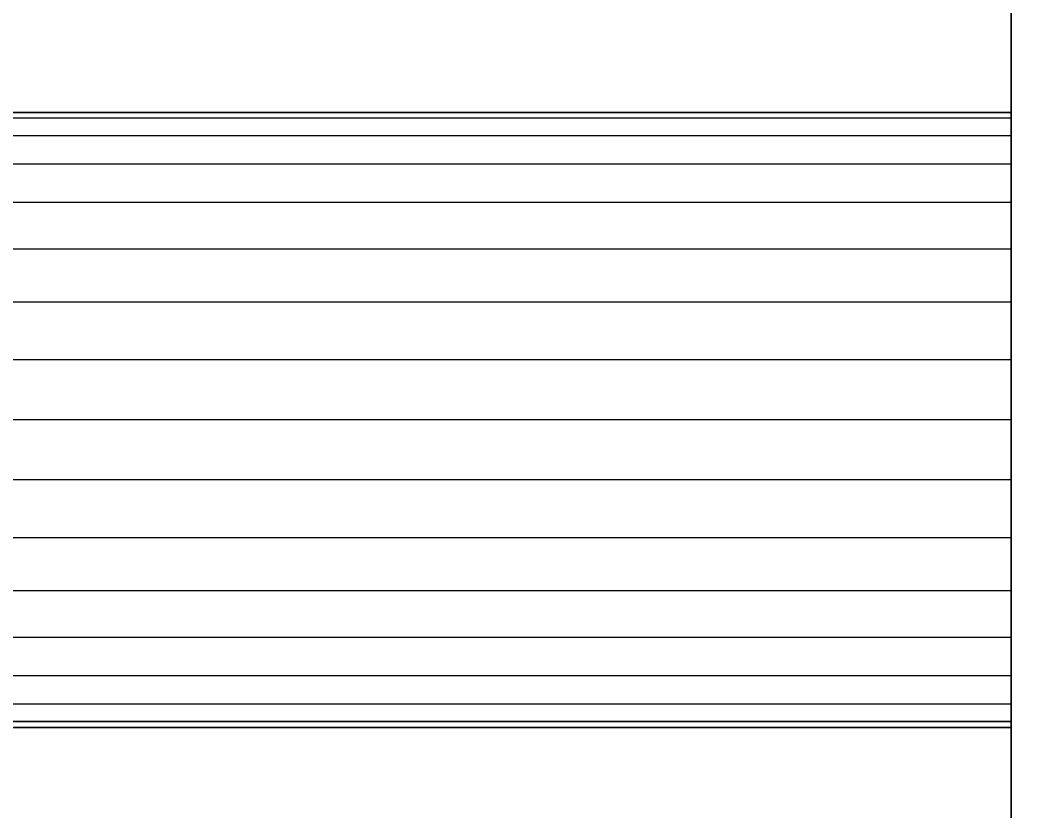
# Model space of a CAD drawing. Header units: millimetres. Extents: x -22443 to 8019, y 3751 to 17584.
# Drawn here: x -19271.73 to -19238.08, y 14702.03 to 14728.45 of the extents above; entities that cross this region are included whole.
import ezdxf

# ---------------------------------------------------------------- set-up
doc = ezdxf.new("R2010")
doc.units = ezdxf.units.MM
for name, color, linetype, lineweight in [('A-ANNO-DIMS', 211, 'Continuous', 9), ('A-ANNO-DIMS-50', 211, 'Continuous', 9), ('A-GENM', 13, 'Continuous', 18)]:
    doc.layers.add(name, color=color, linetype=linetype, lineweight=lineweight)
doc.styles.add('Arial', font='arial.ttf', dxfattribs={"height": 125})
doc.dimstyles.new('Diagonal_-_2_5mm_Arial', dxfattribs={"dimscale": 304.8, "dimtxt": 127.532425, "dimasz": 0.492126, "dimexe": 0.393701, "dimexo": 0.246063, "dimgap": 0.287073, "dimtad": 1, "dimdec": 0, "dimzin": 0, "dimdsep": 46, "dimtxsty": 'Arial', "dimblk1": 'OBLIQUE', "dimblk2": 'OBLIQUE', "dimsah": 1, "dimcen": 0.09, "dimdle": 0.393701, "dimazin": 0, "dimtfac": 1, "dimtdec": 4, "dimtix": 1, "dimtmove": 0, "dimatfit": 3, "dimfxl": 1, "dimtvp": 1, "dimtolj": 1, "dimtzin": 0, "dimarcsym": 2})

# ---------------------------------------------------------------- blocks, each defined once
blk = doc.blocks.new('Nevera autoservicio 1_34m - Nevera autoservicio 1_34m-502275-Level 1')
at = {"layer": 'A-GENM'}
for p, q in [((404.102, 673.31), (404.102, -581.966)), ((404.102, -581.966), (404.102, 673.31)), ((404.102, -581.966), (404.102, 673.31)), ((404.102, -581.966), (404.102, 673.31)), ((205.269, 538.901), (404.102, 538.901)), ((404.102, 538.901), (205.269, 538.901)), ((404.102, 538.901), (205.269, 538.901)), ((404.102, 538.901), (205.269, 538.901)), ((404.102, 538.901), (205.269, 538.901)), ((404.102, 538.901), (205.269, 538.901)), ((404.102, 538.901), (205.269, 538.901)), ((404.102, 538.901), (205.269, 538.901)), ((205.269, 538.901), (404.102, 538.901)), ((404.102, 538.901), (205.269, 538.901)), ((404.102, 538.901), (205.269, 538.901)), ((205.269, 538.901), (404.102, 538.901)), ((404.102, 538.704), (205.269, 538.704)), ((404.102, 538.704), (205.269, 538.704)), ((404.102, 538.704), (205.269, 538.704)), ((404.102, 538.704), (205.269, 538.704)), ((404.102, 538.704), (205.269, 538.704)), ((404.102, 538.704), (205.269, 538.704)), ((404.102, 538.704), (205.269, 538.704)), ((404.102, 538.704), (205.269, 538.704)), ((404.102, 538.704), (205.269, 538.704)), ((404.102, 538.704), (205.269, 538.704)), ((404.102, 538.704), (205.269, 538.704)), ((404.102, 538.704), (205.269, 538.704)), ((404.102, 538.704), (205.269, 538.704)), ((404.102, 538.704), (205.269, 538.704)), ((404.102, 538.704), (205.269, 538.704)), ((404.102, 538.704), (205.269, 538.704)), ((404.102, 538.704), (205.269, 538.704)), ((404.102, 538.704), (205.269, 538.704)), ((404.102, 538.704), (205.269, 538.704)), ((404.102, 538.704), (205.269, 538.704)), ((404.102, 538.704), (205.269, 538.704)), ((404.102, 538.704), (205.269, 538.704)), ((404.102, 538.704), (205.269, 538.704)), ((404.102, 538.704), (205.269, 538.704)), ((404.102, 538.721), (404.102, 538.901)), ((404.102, 538.901), (404.102, 538.704)), ((404.102, 538.704), (404.102, 538.901)), ((404.102, 538.901), (404.102, 538.704)), ((404.102, 538.704), (404.102, 538.901)), ((404.102, 538.901), (404.102, 538.704)), ((404.102, 538.803), (404.102, 538.901)), ((404.102, 538.901), (404.102, 538.704)), ((404.102, 538.803), (404.102, 538.901)), ((404.102, 538.901), (404.102, 538.704)), ((404.102, 538.704), (404.102, 538.901)), ((404.102, 538.803), (404.102, 538.901)), ((404.102, 538.704), (404.102, 538.901)), ((404.102, 538.901), (404.102, 538.721)), ((404.102, 538.704), (404.102, 538.901)), ((404.102, 538.901), (404.102, 538.704)), ((404.102, 538.803), (404.102, 538.901)), ((404.102, 538.803), (404.102, 538.901)), ((404.102, 538.803), (404.102, 538.901)), ((404.102, 538.704), (404.102, 538.901)), ((404.102, 538.704), (404.102, 538.901)), ((404.102, 538.704), (404.102, 538.901)), ((404.102, 538.704), (404.102, 538.901)), ((404.102, 538.901), (404.102, 538.704)), ((404.102, 538.803), (404.102, 538.704)), ((404.102, 538.704), (404.102, 538.803)), ((404.102, 538.803), (404.102, 538.704)), ((404.102, 538.704), (404.102, 538.803)), ((404.102, 538.704), (404.102, 538.803)), ((404.102, 538.704), (404.102, 538.803)), ((404.102, 538.704), (404.102, 538.721)), ((404.102, 538.721), (404.102, 538.704)), ((404.102, 538.119), (404.102, 538.704)), ((404.102, 538.704), (404.102, 538.119)), ((404.102, 538.119), (404.102, 538.704)), ((404.102, 538.704), (404.102, 538.119)), ((404.102, 538.119), (404.102, 538.704)), ((404.102, 538.704), (404.102, 538.119)), ((404.102, 538.119), (404.102, 538.704)), ((404.102, 538.704), (404.102, 538.119)), ((404.102, 538.119), (404.102, 538.704)), ((404.102, 538.704), (404.102, 538.119)), ((404.102, 538.119), (404.102, 538.704)), ((404.102, 538.704), (404.102, 538.119)), ((404.102, 538.119), (404.102, 538.704)), ((404.102, 538.119), (404.102, 538.704)), ((404.102, 538.119), (404.102, 538.704)), ((404.102, 538.119), (404.102, 538.704)), ((404.102, 538.119), (404.102, 538.704)), ((404.102, 538.119), (404.102, 538.704)), ((404.102, 538.119), (404.102, 538.704)), ((404.102, 538.119), (404.102, 538.704)), ((404.102, 538.119), (404.102, 538.704)), ((404.102, 538.119), (404.102, 538.704)), ((404.102, 538.119), (404.102, 538.704)), ((404.102, 538.119), (404.102, 538.704)), ((404.102, 538.119), (205.269, 538.119)), ((404.102, 538.119), (205.269, 538.119)), ((404.102, 538.119), (205.269, 538.119)), ((404.102, 538.119), (205.269, 538.119)), ((404.102, 538.119), (205.269, 538.119)), ((404.102, 538.119), (205.269, 538.119)), ((404.102, 538.119), (205.269, 538.119)), ((404.102, 538.119), (205.269, 538.119)), ((404.102, 538.119), (205.269, 538.119)), ((404.102, 538.119), (205.269, 538.119)), ((404.102, 538.119), (205.269, 538.119)), ((404.102, 538.119), (205.269, 538.119)), ((404.102, 538.119), (205.269, 538.119)), ((404.102, 538.119), (205.269, 538.119)), ((404.102, 538.119), (205.269, 538.119)), ((404.102, 538.119), (205.269, 538.119)), ((404.102, 538.119), (205.269, 538.119)), ((404.102, 538.119), (205.269, 538.119)), ((404.102, 538.119), (205.269, 538.119)), ((404.102, 538.119), (205.269, 538.119)), ((404.102, 538.119), (205.269, 538.119)), ((404.102, 538.119), (205.269, 538.119)), ((404.102, 538.119), (205.269, 538.119)), ((404.102, 538.119), (205.269, 538.119)), ((404.102, 537.169), (404.102, 538.119)), ((404.102, 538.119), (404.102, 537.169)), ((404.102, 537.169), (404.102, 538.119)), ((404.102, 538.119), (404.102, 537.169)), ((404.102, 537.169), (404.102, 538.119)), ((404.102, 538.119), (404.102, 537.169)), ((404.102, 537.169), (404.102, 538.119)), ((404.102, 538.119), (404.102, 537.169)), ((404.102, 537.169), (404.102, 538.119)), ((404.102, 538.119), (404.102, 537.169)), ((404.102, 537.169), (404.102, 538.119)), ((404.102, 538.119), (404.102, 537.169)), ((404.102, 537.169), (404.102, 538.119)), ((404.102, 537.169), (404.102, 538.119)), ((404.102, 537.169), (404.102, 538.119)), ((404.102, 537.169), (404.102, 538.119)), ((404.102, 537.169), (404.102, 538.119)), ((404.102, 537.169), (404.102, 538.119)), ((404.102, 537.169), (404.102, 538.119)), ((404.102, 537.169), (404.102, 538.119)), ((404.102, 537.169), (404.102, 538.119)), ((404.102, 537.169), (404.102, 538.119)), ((404.102, 537.169), (404.102, 538.119)), ((404.102, 537.169), (404.102, 538.119)), ((404.102, 537.169), (205.269, 537.169)), ((404.102, 537.169), (205.269, 537.169)), ((404.102, 537.169), (205.269, 537.169)), ((404.102, 537.169), (205.269, 537.169)), ((404.102, 537.169), (205.269, 537.169)), ((404.102, 537.169), (205.269, 537.169)), ((404.102, 537.169), (205.269, 537.169)), ((404.102, 537.169), (205.269, 537.169)), ((404.102, 537.169), (205.269, 537.169)), ((404.102, 537.169), (205.269, 537.169)), ((404.102, 537.169), (205.269, 537.169)), ((404.102, 537.169), (205.269, 537.169)), ((404.102, 537.169), (205.269, 537.169)), ((404.102, 537.169), (205.269, 537.169)), ((404.102, 537.169), (205.269, 537.169)), ((404.102, 537.169), (205.269, 537.169)), ((404.102, 537.169), (205.269, 537.169)), ((404.102, 537.169), (205.269, 537.169)), ((404.102, 537.169), (205.269, 537.169)), ((404.102, 537.169), (205.269, 537.169)), ((404.102, 537.169), (205.269, 537.169)), ((404.102, 537.169), (205.269, 537.169)), ((404.102, 537.169), (205.269, 537.169)), ((404.102, 537.169), (205.269, 537.169)), ((404.102, 535.891), (404.102, 537.169)), ((404.102, 537.169), (404.102, 535.891)), ((404.102, 535.891), (404.102, 537.169)), ((404.102, 537.169), (404.102, 535.891)), ((404.102, 535.891), (404.102, 537.169)), ((404.102, 537.169), (404.102, 535.891)), ((404.102, 535.891), (404.102, 537.169)), ((404.102, 537.169), (404.102, 535.891)), ((404.102, 535.891), (404.102, 537.169)), ((404.102, 537.169), (404.102, 535.891)), ((404.102, 535.891), (404.102, 537.169)), ((404.102, 537.169), (404.102, 535.891)), ((404.102, 535.891), (404.102, 537.169)), ((404.102, 535.891), (404.102, 537.169)), ((404.102, 535.891), (404.102, 537.169)), ((404.102, 535.891), (404.102, 537.169)), ((404.102, 535.891), (404.102, 537.169)), ((404.102, 535.891), (404.102, 537.169)), ((404.102, 535.891), (404.102, 537.169)), ((404.102, 535.891), (404.102, 537.169)), ((404.102, 535.891), (404.102, 537.169)), ((404.102, 535.891), (404.102, 537.169)), ((404.102, 535.891), (404.102, 537.169)), ((404.102, 535.891), (404.102, 537.169)), ((404.102, 535.891), (205.269, 535.891)), ((404.102, 535.891), (205.269, 535.891)), ((404.102, 535.891), (205.269, 535.891)), ((404.102, 535.891), (205.269, 535.891)), ((404.102, 535.891), (205.269, 535.891)), ((404.102, 535.891), (205.269, 535.891)), ((404.102, 535.891), (205.269, 535.891)), ((404.102, 535.891), (205.269, 535.891)), ((404.102, 535.891), (205.269, 535.891)), ((404.102, 535.891), (205.269, 535.891)), ((404.102, 535.891), (205.269, 535.891)), ((404.102, 535.891), (205.269, 535.891)), ((404.102, 535.891), (205.269, 535.891)), ((404.102, 535.891), (205.269, 535.891)), ((404.102, 535.891), (205.269, 535.891)), ((404.102, 535.891), (205.269, 535.891)), ((404.102, 535.891), (205.269, 535.891)), ((404.102, 535.891), (205.269, 535.891)), ((404.102, 535.891), (205.269, 535.891)), ((404.102, 535.891), (205.269, 535.891)), ((404.102, 535.891), (205.269, 535.891)), ((404.102, 535.891), (205.269, 535.891)), ((404.102, 535.891), (205.269, 535.891)), ((404.102, 535.891), (205.269, 535.891)), ((404.102, 534.334), (404.102, 535.891)), ((404.102, 535.891), (404.102, 534.334)), ((404.102, 534.334), (404.102, 535.891)), ((404.102, 535.891), (404.102, 534.334)), ((404.102, 534.334), (404.102, 535.891)), ((404.102, 535.891), (404.102, 534.334)), ((404.102, 534.334), (404.102, 535.891)), ((404.102, 535.891), (404.102, 534.334)), ((404.102, 534.334), (404.102, 535.891)), ((404.102, 535.891), (404.102, 534.334)), ((404.102, 534.334), (404.102, 535.891)), ((404.102, 535.891), (404.102, 534.334)), ((404.102, 534.334), (404.102, 535.891)), ((404.102, 534.334), (404.102, 535.891)), ((404.102, 534.334), (404.102, 535.891)), ((404.102, 534.334), (404.102, 535.891)), ((404.102, 534.334), (404.102, 535.891)), ((404.102, 534.334), (404.102, 535.891)), ((404.102, 534.334), (404.102, 535.891)), ((404.102, 534.334), (404.102, 535.891)), ((404.102, 534.334), (404.102, 535.891)), ((404.102, 534.334), (404.102, 535.891)), ((404.102, 534.334), (404.102, 535.891)), ((404.102, 534.334), (404.102, 535.891)), ((404.102, 534.334), (205.269, 534.334)), ((404.102, 534.334), (205.269, 534.334)), ((404.102, 534.334), (205.269, 534.334)), ((404.102, 534.334), (205.269, 534.334)), ((404.102, 534.334), (205.269, 534.334)), ((404.102, 534.334), (205.269, 534.334)), ((404.102, 534.334), (205.269, 534.334)), ((404.102, 534.334), (205.269, 534.334)), ((404.102, 534.334), (205.269, 534.334)), ((404.102, 534.334), (205.269, 534.334)), ((404.102, 534.334), (205.269, 534.334)), ((404.102, 534.334), (205.269, 534.334)), ((404.102, 534.334), (205.269, 534.334)), ((404.102, 534.334), (205.269, 534.334)), ((404.102, 534.334), (205.269, 534.334)), ((404.102, 534.334), (205.269, 534.334)), ((404.102, 534.334), (205.269, 534.334)), ((404.102, 534.334), (205.269, 534.334)), ((404.102, 534.334), (205.269, 534.334)), ((404.102, 534.334), (205.269, 534.334)), ((404.102, 534.334), (205.269, 534.334)), ((404.102, 534.334), (205.269, 534.334)), ((404.102, 534.334), (205.269, 534.334)), ((404.102, 534.334), (205.269, 534.334)), ((404.102, 532.557), (404.102, 534.334)), ((404.102, 534.334), (404.102, 532.557)), ((404.102, 532.557), (404.102, 534.334)), ((404.102, 534.334), (404.102, 532.557)), ((404.102, 532.557), (404.102, 534.334)), ((404.102, 534.334), (404.102, 532.557)), ((404.102, 532.557), (404.102, 534.334)), ((404.102, 534.334), (404.102, 532.557)), ((404.102, 532.557), (404.102, 534.334)), ((404.102, 534.334), (404.102, 532.557)), ((404.102, 532.557), (404.102, 534.334)), ((404.102, 534.334), (404.102, 532.557)), ((404.102, 532.557), (404.102, 534.334)), ((404.102, 532.557), (404.102, 534.334)), ((404.102, 532.557), (404.102, 534.334)), ((404.102, 532.557), (404.102, 534.334)), ((404.102, 532.557), (404.102, 534.334)), ((404.102, 532.557), (404.102, 534.334)), ((404.102, 532.557), (404.102, 534.334)), ((404.102, 532.557), (404.102, 534.334)), ((404.102, 532.557), (404.102, 534.334)), ((404.102, 532.557), (404.102, 534.334)), ((404.102, 532.557), (404.102, 534.334)), ((404.102, 532.557), (404.102, 534.334)), ((404.102, 532.557), (205.269, 532.557)), ((404.102, 532.557), (205.269, 532.557)), ((404.102, 532.557), (205.269, 532.557)), ((404.102, 532.557), (205.269, 532.557)), ((404.102, 532.557), (205.269, 532.557)), ((404.102, 532.557), (205.269, 532.557)), ((404.102, 532.557), (205.269, 532.557)), ((404.102, 532.557), (205.269, 532.557)), ((404.102, 532.557), (205.269, 532.557)), ((404.102, 532.557), (205.269, 532.557)), ((404.102, 532.557), (205.269, 532.557)), ((404.102, 532.557), (205.269, 532.557)), ((404.102, 532.557), (205.269, 532.557)), ((404.102, 532.557), (205.269, 532.557)), ((404.102, 532.557), (205.269, 532.557)), ((404.102, 532.557), (205.269, 532.557)), ((404.102, 532.557), (205.269, 532.557)), ((404.102, 532.557), (205.269, 532.557)), ((404.102, 532.557), (205.269, 532.557)), ((404.102, 532.557), (205.269, 532.557)), ((404.102, 532.557), (205.269, 532.557)), ((404.102, 532.557), (205.269, 532.557)), ((404.102, 532.557), (205.269, 532.557)), ((404.102, 532.557), (205.269, 532.557)), ((404.102, 530.63), (404.102, 532.557)), ((404.102, 532.557), (404.102, 530.63)), ((404.102, 530.63), (404.102, 532.557)), ((404.102, 532.557), (404.102, 530.63)), ((404.102, 530.63), (404.102, 532.557)), ((404.102, 532.557), (404.102, 530.63)), ((404.102, 530.63), (404.102, 532.557)), ((404.102, 532.557), (404.102, 530.63)), ((404.102, 530.63), (404.102, 532.557)), ((404.102, 532.557), (404.102, 530.63)), ((404.102, 530.63), (404.102, 532.557)), ((404.102, 532.557), (404.102, 530.63)), ((404.102, 530.63), (404.102, 532.557)), ((404.102, 530.63), (404.102, 532.557)), ((404.102, 530.63), (404.102, 532.557)), ((404.102, 530.63), (404.102, 532.557)), ((404.102, 530.63), (404.102, 532.557)), ((404.102, 530.63), (404.102, 532.557)), ((404.102, 530.63), (404.102, 532.557)), ((404.102, 530.63), (404.102, 532.557)), ((404.102, 530.63), (404.102, 532.557)), ((404.102, 530.63), (404.102, 532.557)), ((404.102, 530.63), (404.102, 532.557)), ((404.102, 530.63), (404.102, 532.557)), ((404.102, 530.63), (205.269, 530.63)), ((404.102, 530.63), (205.269, 530.63)), ((404.102, 530.63), (205.269, 530.63)), ((404.102, 530.63), (205.269, 530.63)), ((404.102, 530.63), (205.269, 530.63)), ((404.102, 530.63), (205.269, 530.63)), ((404.102, 530.63), (205.269, 530.63)), ((404.102, 530.63), (205.269, 530.63)), ((404.102, 530.63), (205.269, 530.63)), ((404.102, 530.63), (205.269, 530.63)), ((404.102, 530.63), (205.269, 530.63)), ((404.102, 530.63), (205.269, 530.63)), ((404.102, 530.63), (205.269, 530.63)), ((404.102, 530.63), (205.269, 530.63)), ((404.102, 530.63), (205.269, 530.63)), ((404.102, 530.63), (205.269, 530.63)), ((404.102, 530.63), (205.269, 530.63)), ((404.102, 530.63), (205.269, 530.63)), ((404.102, 530.63), (205.269, 530.63)), ((404.102, 530.63), (205.269, 530.63)), ((404.102, 530.63), (205.269, 530.63)), ((404.102, 530.63), (205.269, 530.63)), ((404.102, 530.63), (205.269, 530.63)), ((404.102, 530.63), (205.269, 530.63)), ((404.102, 528.625), (404.102, 530.63)), ((404.102, 530.63), (404.102, 528.625)), ((404.102, 528.625), (404.102, 530.63)), ((404.102, 530.63), (404.102, 528.625)), ((404.102, 528.625), (404.102, 530.63)), ((404.102, 530.63), (404.102, 528.625)), ((404.102, 528.625), (404.102, 530.63)), ((404.102, 530.63), (404.102, 528.625)), ((404.102, 528.625), (404.102, 530.63)), ((404.102, 530.63), (404.102, 528.625)), ((404.102, 528.625), (404.102, 530.63)), ((404.102, 530.63), (404.102, 528.625)), ((404.102, 528.625), (404.102, 530.63)), ((404.102, 528.625), (404.102, 530.63)), ((404.102, 528.625), (404.102, 530.63)), ((404.102, 528.625), (404.102, 530.63)), ((404.102, 528.625), (404.102, 530.63)), ((404.102, 528.625), (404.102, 530.63)), ((404.102, 528.625), (404.102, 530.63)), ((404.102, 528.625), (404.102, 530.63)), ((404.102, 528.625), (404.102, 530.63)), ((404.102, 528.625), (404.102, 530.63)), ((404.102, 528.625), (404.102, 530.63)), ((404.102, 528.625), (404.102, 530.63)), ((404.102, 528.625), (205.269, 528.625)), ((404.102, 528.625), (205.269, 528.625)), ((404.102, 528.625), (205.269, 528.625)), ((404.102, 528.625), (205.269, 528.625)), ((404.102, 528.625), (205.269, 528.625)), ((404.102, 528.625), (205.269, 528.625)), ((404.102, 528.625), (205.269, 528.625)), ((404.102, 528.625), (205.269, 528.625)), ((404.102, 528.625), (205.269, 528.625)), ((404.102, 528.625), (205.269, 528.625)), ((404.102, 528.625), (205.269, 528.625)), ((404.102, 528.625), (205.269, 528.625)), ((404.102, 528.625), (205.269, 528.625)), ((404.102, 528.625), (205.269, 528.625)), ((404.102, 528.625), (205.269, 528.625)), ((404.102, 528.625), (205.269, 528.625)), ((404.102, 528.625), (205.269, 528.625)), ((404.102, 528.625), (205.269, 528.625)), ((404.102, 528.625), (205.269, 528.625)), ((404.102, 528.625), (205.269, 528.625)), ((404.102, 528.625), (205.269, 528.625)), ((404.102, 528.625), (205.269, 528.625)), ((404.102, 528.625), (205.269, 528.625)), ((404.102, 528.625), (205.269, 528.625)), ((404.102, 526.62), (404.102, 528.625)), ((404.102, 528.625), (404.102, 526.62)), ((404.102, 526.62), (404.102, 528.625)), ((404.102, 528.625), (404.102, 526.62)), ((404.102, 526.62), (404.102, 528.625)), ((404.102, 528.625), (404.102, 526.62)), ((404.102, 526.62), (404.102, 528.625)), ((404.102, 528.625), (404.102, 526.62)), ((404.102, 526.62), (404.102, 528.625)), ((404.102, 528.625), (404.102, 526.62)), ((404.102, 526.62), (404.102, 528.625)), ((404.102, 528.625), (404.102, 526.62)), ((404.102, 528.625), (404.102, 526.62)), ((404.102, 528.625), (404.102, 526.62)), ((404.102, 528.625), (404.102, 526.62)), ((404.102, 528.625), (404.102, 526.62)), ((404.102, 528.625), (404.102, 526.62)), ((404.102, 528.625), (404.102, 526.62)), ((404.102, 528.625), (404.102, 526.62)), ((404.102, 528.625), (404.102, 526.62)), ((404.102, 528.625), (404.102, 526.62)), ((404.102, 528.625), (404.102, 526.62)), ((404.102, 528.625), (404.102, 526.62)), ((404.102, 528.625), (404.102, 526.62)), ((404.102, 526.62), (205.269, 526.62)), ((404.102, 526.62), (205.269, 526.62)), ((404.102, 526.62), (205.269, 526.62)), ((404.102, 526.62), (205.269, 526.62)), ((404.102, 526.62), (205.269, 526.62)), ((404.102, 526.62), (205.269, 526.62)), ((404.102, 526.62), (205.269, 526.62)), ((404.102, 526.62), (205.269, 526.62)), ((404.102, 526.62), (205.269, 526.62)), ((404.102, 526.62), (205.269, 526.62)), ((404.102, 526.62), (205.269, 526.62)), ((404.102, 526.62), (205.269, 526.62)), ((404.102, 526.62), (205.269, 526.62)), ((404.102, 526.62), (205.269, 526.62)), ((404.102, 526.62), (205.269, 526.62)), ((404.102, 526.62), (205.269, 526.62)), ((404.102, 526.62), (205.269, 526.62)), ((404.102, 526.62), (205.269, 526.62)), ((404.102, 526.62), (205.269, 526.62)), ((404.102, 526.62), (205.269, 526.62)), ((404.102, 526.62), (205.269, 526.62)), ((404.102, 526.62), (205.269, 526.62)), ((404.102, 526.62), (205.269, 526.62)), ((404.102, 526.62), (205.269, 526.62)), ((404.102, 524.692), (404.102, 526.62)), ((404.102, 526.62), (404.102, 524.692)), ((404.102, 524.692), (404.102, 526.62)), ((404.102, 526.62), (404.102, 524.692)), ((404.102, 524.692), (404.102, 526.62)), ((404.102, 526.62), (404.102, 524.692)), ((404.102, 524.692), (404.102, 526.62)), ((404.102, 526.62), (404.102, 524.692)), ((404.102, 524.692), (404.102, 526.62)), ((404.102, 526.62), (404.102, 524.692)), ((404.102, 524.692), (404.102, 526.62)), ((404.102, 526.62), (404.102, 524.692)), ((404.102, 526.62), (404.102, 524.692)), ((404.102, 526.62), (404.102, 524.692)), ((404.102, 526.62), (404.102, 524.692)), ((404.102, 526.62), (404.102, 524.692)), ((404.102, 526.62), (404.102, 524.692)), ((404.102, 526.62), (404.102, 524.692)), ((404.102, 526.62), (404.102, 524.692)), ((404.102, 526.62), (404.102, 524.692)), ((404.102, 526.62), (404.102, 524.692)), ((404.102, 526.62), (404.102, 524.692)), ((404.102, 526.62), (404.102, 524.692)), ((404.102, 526.62), (404.102, 524.692)), ((404.102, 524.692), (205.269, 524.692)), ((404.102, 524.692), (205.269, 524.692)), ((404.102, 524.692), (205.269, 524.692)), ((404.102, 524.692), (205.269, 524.692)), ((404.102, 524.692), (205.269, 524.692)), ((404.102, 524.692), (205.269, 524.692)), ((404.102, 524.692), (205.269, 524.692)), ((404.102, 524.692), (205.269, 524.692)), ((404.102, 524.692), (205.269, 524.692)), ((404.102, 524.692), (205.269, 524.692)), ((404.102, 524.692), (205.269, 524.692)), ((404.102, 524.692), (205.269, 524.692)), ((404.102, 524.692), (205.269, 524.692)), ((404.102, 524.692), (205.269, 524.692)), ((404.102, 524.692), (205.269, 524.692)), ((404.102, 524.692), (205.269, 524.692)), ((404.102, 524.692), (205.269, 524.692)), ((404.102, 524.692), (205.269, 524.692)), ((404.102, 524.692), (205.269, 524.692)), ((404.102, 524.692), (205.269, 524.692)), ((404.102, 524.692), (205.269, 524.692)), ((404.102, 524.692), (205.269, 524.692)), ((404.102, 524.692), (205.269, 524.692)), ((404.102, 524.692), (205.269, 524.692)), ((404.102, 522.916), (404.102, 524.692)), ((404.102, 524.692), (404.102, 522.916)), ((404.102, 522.916), (404.102, 524.692)), ((404.102, 524.692), (404.102, 522.916)), ((404.102, 522.916), (404.102, 524.692)), ((404.102, 524.692), (404.102, 522.916)), ((404.102, 522.916), (404.102, 524.692)), ((404.102, 524.692), (404.102, 522.916)), ((404.102, 522.916), (404.102, 524.692)), ((404.102, 524.692), (404.102, 522.916)), ((404.102, 522.916), (404.102, 524.692)), ((404.102, 524.692), (404.102, 522.916)), ((404.102, 524.692), (404.102, 522.916)), ((404.102, 524.692), (404.102, 522.916)), ((404.102, 524.692), (404.102, 522.916)), ((404.102, 524.692), (404.102, 522.916)), ((404.102, 524.692), (404.102, 522.916)), ((404.102, 524.692), (404.102, 522.916)), ((404.102, 524.692), (404.102, 522.916)), ((404.102, 524.692), (404.102, 522.916)), ((404.102, 524.692), (404.102, 522.916)), ((404.102, 524.692), (404.102, 522.916)), ((404.102, 524.692), (404.102, 522.916)), ((404.102, 524.692), (404.102, 522.916)), ((404.102, 522.916), (205.269, 522.916)), ((404.102, 522.916), (205.269, 522.916)), ((404.102, 522.916), (205.269, 522.916)), ((404.102, 522.916), (205.269, 522.916)), ((404.102, 522.916), (205.269, 522.916)), ((404.102, 522.916), (205.269, 522.916)), ((404.102, 522.916), (205.269, 522.916)), ((404.102, 522.916), (205.269, 522.916)), ((404.102, 522.916), (205.269, 522.916)), ((404.102, 522.916), (205.269, 522.916)), ((404.102, 522.916), (205.269, 522.916)), ((404.102, 522.916), (205.269, 522.916)), ((404.102, 522.916), (205.269, 522.916)), ((404.102, 522.916), (205.269, 522.916)), ((404.102, 522.916), (205.269, 522.916)), ((404.102, 522.916), (205.269, 522.916)), ((404.102, 522.916), (205.269, 522.916)), ((404.102, 522.916), (205.269, 522.916)), ((404.102, 522.916), (205.269, 522.916)), ((404.102, 522.916), (205.269, 522.916)), ((404.102, 522.916), (205.269, 522.916)), ((404.102, 522.916), (205.269, 522.916)), ((404.102, 522.916), (205.269, 522.916)), ((404.102, 522.916), (205.269, 522.916)), ((404.102, 521.358), (404.102, 522.916)), ((404.102, 522.916), (404.102, 521.358)), ((404.102, 521.358), (404.102, 522.916)), ((404.102, 522.916), (404.102, 521.358)), ((404.102, 521.358), (404.102, 522.916)), ((404.102, 522.916), (404.102, 521.358)), ((404.102, 521.358), (404.102, 522.916)), ((404.102, 522.916), (404.102, 521.358)), ((404.102, 521.358), (404.102, 522.916)), ((404.102, 522.916), (404.102, 521.358)), ((404.102, 521.358), (404.102, 522.916)), ((404.102, 522.916), (404.102, 521.358)), ((404.102, 522.916), (404.102, 521.358)), ((404.102, 522.916), (404.102, 521.358)), ((404.102, 522.916), (404.102, 521.358)), ((404.102, 522.916), (404.102, 521.358)), ((404.102, 522.916), (404.102, 521.358)), ((404.102, 522.916), (404.102, 521.358)), ((404.102, 522.916), (404.102, 521.358)), ((404.102, 522.916), (404.102, 521.358)), ((404.102, 522.916), (404.102, 521.358)), ((404.102, 522.916), (404.102, 521.358)), ((404.102, 522.916), (404.102, 521.358)), ((404.102, 522.916), (404.102, 521.358)), ((404.102, 521.358), (205.269, 521.358)), ((404.102, 521.358), (205.269, 521.358)), ((404.102, 521.358), (205.269, 521.358)), ((404.102, 521.358), (205.269, 521.358)), ((404.102, 521.358), (205.269, 521.358)), ((404.102, 521.358), (205.269, 521.358)), ((404.102, 521.358), (205.269, 521.358)), ((404.102, 521.358), (205.269, 521.358)), ((404.102, 521.358), (205.269, 521.358)), ((404.102, 521.358), (205.269, 521.358)), ((404.102, 521.358), (205.269, 521.358)), ((404.102, 521.358), (205.269, 521.358)), ((404.102, 521.358), (205.269, 521.358)), ((404.102, 521.358), (205.269, 521.358)), ((404.102, 521.358), (205.269, 521.358)), ((404.102, 521.358), (205.269, 521.358)), ((404.102, 521.358), (205.269, 521.358)), ((404.102, 521.358), (205.269, 521.358)), ((404.102, 521.358), (205.269, 521.358)), ((404.102, 521.358), (205.269, 521.358)), ((404.102, 521.358), (205.269, 521.358)), ((404.102, 521.358), (205.269, 521.358)), ((404.102, 521.358), (205.269, 521.358)), ((404.102, 521.358), (205.269, 521.358)), ((404.102, 520.08), (404.102, 521.358)), ((404.102, 521.358), (404.102, 520.08)), ((404.102, 520.08), (404.102, 521.358)), ((404.102, 521.358), (404.102, 520.08)), ((404.102, 520.08), (404.102, 521.358)), ((404.102, 521.358), (404.102, 520.08)), ((404.102, 520.08), (404.102, 521.358)), ((404.102, 521.358), (404.102, 520.08)), ((404.102, 520.08), (404.102, 521.358)), ((404.102, 521.358), (404.102, 520.08)), ((404.102, 520.08), (404.102, 521.358)), ((404.102, 521.358), (404.102, 520.08)), ((404.102, 521.358), (404.102, 520.08)), ((404.102, 521.358), (404.102, 520.08)), ((404.102, 521.358), (404.102, 520.08)), ((404.102, 521.358), (404.102, 520.08)), ((404.102, 521.358), (404.102, 520.08)), ((404.102, 521.358), (404.102, 520.08)), ((404.102, 521.358), (404.102, 520.08)), ((404.102, 521.358), (404.102, 520.08)), ((404.102, 521.358), (404.102, 520.08)), ((404.102, 521.358), (404.102, 520.08)), ((404.102, 521.358), (404.102, 520.08)), ((404.102, 521.358), (404.102, 520.08)), ((404.102, 520.08), (205.269, 520.08)), ((404.102, 520.08), (205.269, 520.08)), ((404.102, 520.08), (205.269, 520.08)), ((404.102, 520.08), (205.269, 520.08)), ((404.102, 520.08), (205.269, 520.08)), ((404.102, 520.08), (205.269, 520.08)), ((404.102, 520.08), (205.269, 520.08)), ((404.102, 520.08), (205.269, 520.08)), ((404.102, 520.08), (205.269, 520.08)), ((404.102, 520.08), (205.269, 520.08)), ((404.102, 520.08), (205.269, 520.08)), ((404.102, 520.08), (205.269, 520.08)), ((404.102, 520.08), (205.269, 520.08)), ((404.102, 520.08), (205.269, 520.08)), ((404.102, 520.08), (205.269, 520.08)), ((404.102, 520.08), (205.269, 520.08)), ((404.102, 520.08), (205.269, 520.08)), ((404.102, 520.08), (205.269, 520.08)), ((404.102, 520.08), (205.269, 520.08)), ((404.102, 520.08), (205.269, 520.08)), ((404.102, 520.08), (205.269, 520.08)), ((404.102, 520.08), (205.269, 520.08)), ((404.102, 520.08), (205.269, 520.08)), ((404.102, 520.08), (205.269, 520.08)), ((404.102, 519.131), (404.102, 520.08)), ((404.102, 520.08), (404.102, 519.131)), ((404.102, 519.131), (404.102, 520.08)), ((404.102, 520.08), (404.102, 519.131)), ((404.102, 519.131), (404.102, 520.08)), ((404.102, 520.08), (404.102, 519.131)), ((404.102, 519.131), (404.102, 520.08)), ((404.102, 520.08), (404.102, 519.131)), ((404.102, 519.131), (404.102, 520.08)), ((404.102, 520.08), (404.102, 519.131)), ((404.102, 519.131), (404.102, 520.08)), ((404.102, 520.08), (404.102, 519.131)), ((404.102, 520.08), (404.102, 519.131)), ((404.102, 520.08), (404.102, 519.131)), ((404.102, 520.08), (404.102, 519.131)), ((404.102, 520.08), (404.102, 519.131)), ((404.102, 520.08), (404.102, 519.131)), ((404.102, 520.08), (404.102, 519.131)), ((404.102, 520.08), (404.102, 519.131)), ((404.102, 520.08), (404.102, 519.131)), ((404.102, 520.08), (404.102, 519.131)), ((404.102, 520.08), (404.102, 519.131)), ((404.102, 520.08), (404.102, 519.131)), ((404.102, 520.08), (404.102, 519.131)), ((404.102, 519.131), (205.269, 519.131)), ((404.102, 519.131), (205.269, 519.131)), ((404.102, 519.131), (205.269, 519.131)), ((404.102, 519.131), (205.269, 519.131)), ((404.102, 519.131), (205.269, 519.131)), ((404.102, 519.131), (205.269, 519.131)), ((404.102, 519.131), (205.269, 519.131)), ((404.102, 519.131), (205.269, 519.131)), ((404.102, 519.131), (205.269, 519.131)), ((404.102, 519.131), (205.269, 519.131)), ((404.102, 519.131), (205.269, 519.131)), ((404.102, 519.131), (205.269, 519.131)), ((404.102, 519.131), (205.269, 519.131)), ((404.102, 519.131), (205.269, 519.131)), ((404.102, 519.131), (205.269, 519.131)), ((404.102, 519.131), (205.269, 519.131)), ((404.102, 519.131), (205.269, 519.131)), ((404.102, 519.131), (205.269, 519.131)), ((404.102, 519.131), (205.269, 519.131)), ((404.102, 519.131), (205.269, 519.131)), ((404.102, 519.131), (205.269, 519.131)), ((404.102, 519.131), (205.269, 519.131)), ((404.102, 519.131), (205.269, 519.131)), ((404.102, 519.131), (205.269, 519.131)), ((404.102, 518.546), (404.102, 519.131)), ((404.102, 519.131), (404.102, 518.546)), ((404.102, 518.546), (404.102, 519.131)), ((404.102, 519.131), (404.102, 518.546)), ((404.102, 518.546), (404.102, 519.131)), ((404.102, 519.131), (404.102, 518.546)), ((404.102, 518.546), (404.102, 519.131)), ((404.102, 519.131), (404.102, 518.546)), ((404.102, 518.546), (404.102, 519.131)), ((404.102, 519.131), (404.102, 518.546)), ((404.102, 518.546), (404.102, 519.131)), ((404.102, 519.131), (404.102, 518.546)), ((404.102, 519.131), (404.102, 518.546)), ((404.102, 519.131), (404.102, 518.546)), ((404.102, 519.131), (404.102, 518.546)), ((404.102, 519.131), (404.102, 518.546)), ((404.102, 519.131), (404.102, 518.546)), ((404.102, 519.131), (404.102, 518.546)), ((404.102, 519.131), (404.102, 518.546)), ((404.102, 519.131), (404.102, 518.546)), ((404.102, 519.131), (404.102, 518.546)), ((404.102, 519.131), (404.102, 518.546)), ((404.102, 519.131), (404.102, 518.546)), ((404.102, 519.131), (404.102, 518.546)), ((404.102, 518.546), (205.269, 518.546)), ((205.269, 518.546), (404.102, 518.546)), ((404.102, 518.546), (205.269, 518.546)), ((404.102, 518.546), (205.269, 518.546)), ((404.102, 518.546), (205.269, 518.546)), ((404.102, 518.546), (205.269, 518.546)), ((404.102, 518.546), (205.269, 518.546)), ((404.102, 518.546), (205.269, 518.546)), ((404.102, 518.546), (205.269, 518.546)), ((404.102, 518.546), (205.269, 518.546)), ((404.102, 518.546), (205.269, 518.546)), ((404.102, 518.546), (205.269, 518.546)), ((404.102, 518.546), (205.269, 518.546)), ((205.269, 518.546), (404.102, 518.546)), ((404.102, 518.546), (205.269, 518.546)), ((404.102, 518.546), (205.269, 518.546)), ((404.102, 518.546), (205.269, 518.546)), ((404.102, 518.546), (205.269, 518.546)), ((404.102, 518.546), (205.269, 518.546)), ((404.102, 518.546), (205.269, 518.546)), ((404.102, 518.546), (205.269, 518.546)), ((404.102, 518.546), (205.269, 518.546)), ((404.102, 518.546), (205.269, 518.546)), ((404.102, 518.546), (205.269, 518.546)), ((404.102, 518.53), (404.102, 518.546)), ((404.102, 518.546), (404.102, 518.349)), ((404.102, 518.349), (404.102, 518.546)), ((404.102, 518.546), (404.102, 518.349)), ((404.102, 518.349), (404.102, 518.546)), ((404.102, 518.546), (404.102, 518.349)), ((404.102, 518.447), (404.102, 518.546)), ((404.102, 518.546), (404.102, 518.349)), ((404.102, 518.447), (404.102, 518.546)), ((404.102, 518.546), (404.102, 518.349)), ((404.102, 518.349), (404.102, 518.546)), ((404.102, 518.546), (404.102, 518.447)), ((404.102, 518.546), (404.102, 518.349)), ((404.102, 518.53), (404.102, 518.546)), ((404.102, 518.546), (404.102, 518.349)), ((404.102, 518.349), (404.102, 518.546)), ((404.102, 518.546), (404.102, 518.447)), ((404.102, 518.546), (404.102, 518.447)), ((404.102, 518.546), (404.102, 518.447)), ((404.102, 518.546), (404.102, 518.349)), ((404.102, 518.546), (404.102, 518.349)), ((404.102, 518.546), (404.102, 518.349)), ((404.102, 518.546), (404.102, 518.349)), ((404.102, 518.349), (404.102, 518.546)), ((404.102, 518.53), (404.102, 518.349)), ((404.102, 518.349), (404.102, 518.53)), ((404.102, 518.349), (205.269, 518.349)), ((404.102, 518.349), (205.269, 518.349)), ((404.102, 518.349), (205.269, 518.349)), ((404.102, 518.349), (205.269, 518.349)), ((404.102, 518.349), (205.269, 518.349)), ((404.102, 518.349), (205.269, 518.349)), ((404.102, 518.349), (205.269, 518.349)), ((404.102, 518.349), (205.269, 518.349)), ((404.102, 518.349), (205.269, 518.349)), ((404.102, 518.349), (205.269, 518.349)), ((404.102, 518.349), (205.269, 518.349)), ((205.269, 518.349), (404.102, 518.349)), ((404.102, 518.349), (404.102, 518.447)), ((404.102, 518.447), (404.102, 518.349)), ((404.102, 518.447), (404.102, 518.349)), ((404.102, 518.447), (404.102, 518.349)), ((404.102, 518.447), (404.102, 518.349)), ((404.102, 518.447), (404.102, 518.349))]:
    blk.add_line(p, q, dxfattribs=at)
blk = doc.blocks.new('DIMBLOCK4-Level 1')
at = {"layer": 'A-ANNO-DIMS-50'}
for p, q in [((-22191.521, 15666.468), (-22191.521, 7546.468)), ((-22191.521, 15546.468), (-22311.521, 15546.468)), ((-22191.521, 15546.468), (-11329.566, 15546.468)), ((-22191.521, 7666.468), (-22311.521, 7666.468)), ((-22191.521, 7666.468), (-20582.646, 7666.468))]:
    blk.add_line(p, q, dxfattribs=at)
at = {"layer": 'A-ANNO-DIMS-50', "lineweight": 35}
for p, q in [((-22191.521, 15546.468), (-22266.521, 15621.468)), ((-22191.521, 15546.468), (-22116.521, 15471.468)), ((-22191.521, 7666.468), (-22266.521, 7741.468)), ((-22191.521, 7666.468), (-22116.521, 7591.468))]:
    blk.add_line(p, q, dxfattribs=at)
at = {"layer": 'A-ANNO-DIMS-50', "color": 0, "insert": (-22441.3, 11414.188), "char_height": 125, "width": 461.47117, "attachment_point": 1, "rotation": 90, "line_spacing_factor": 0.941778, "style": 'Arial'}
blk.add_mtext('7880', dxfattribs=at)
blk = doc.blocks.new('_Oblique')
at = {"color": 0, "linetype": 'ByBlock', "lineweight": -2}
blk.add_line((-0.5, -0.5), (0.5, 0.5), dxfattribs=at)

msp = doc.modelspace()

# ---------------------------------------------------------------- block references
at = {"layer": 'A-GENM'}
msp.add_blockref('Nevera autoservicio 1_34m - Nevera autoservicio 1_34m-502275-Level 1', (-19642.743, 14186.468), dxfattribs=at)

# ---------------------------------------------------------------- dimensions: what is measured, and where the dimension line sits
at = {"layer": 'A-ANNO-DIMS'}
dim = msp.add_linear_dim(base=(-22191.521, 7666.468), p1=(-11254.566, 15546.468), p2=(-20507.646, 7666.468), angle=90, dimstyle='Diagonal_-_2_5mm_Arial', override={"dimpost": '<>', "dimfxl": 12153.760552}, dxfattribs=at)
dim.commit()
dim.dimension.update_dxf_attribs({"geometry": 'DIMBLOCK4-Level 1', "text_midpoint": (-22342.843, 11606.468)})

doc.saveas('drawing.dxf')
